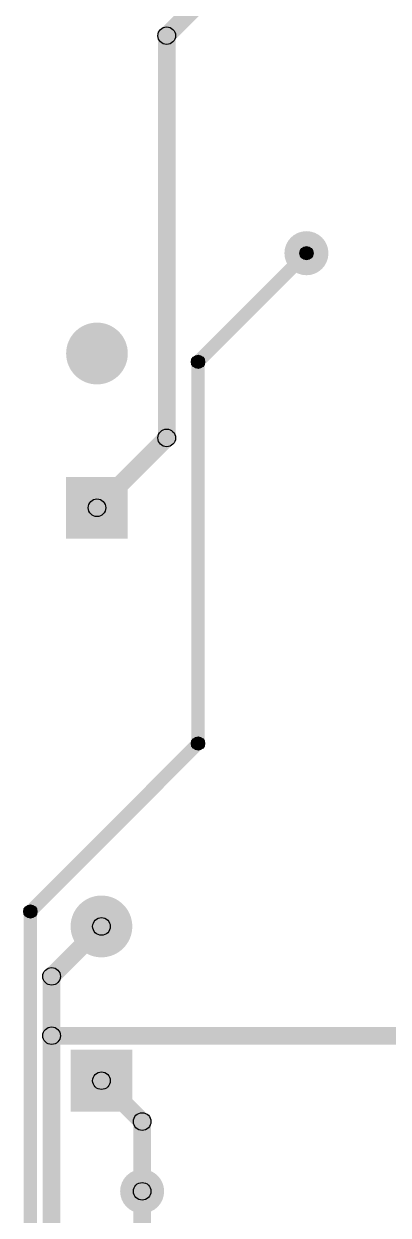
# Model space of a CAD drawing. Header units: millimetres. Extents: x 0 to 3.58, y 0 to 2.95.
# Drawn here: x 1.001 to 1.327, y 1.35 to 2.415 of the extents above; entities that cross this region are included whole.
import ezdxf

# ---------------------------------------------------------------- set-up
doc = ezdxf.new("R2010")
doc.units = ezdxf.units.MM
doc.header["$MEASUREMENT"] = 0
for name, color, linetype in [('PadHoleLayer', 156, 'Continuous'), ('TopLayer', 1, 'Continuous'), ('ViaHoleLayer', 16, 'Continuous')]:
    doc.layers.add(name, color=color, linetype=linetype)

# ---------------------------------------------------------------- blocks, each defined once
blk = doc.blocks.new('WCAP_ATUL_8_11_5_3_5_0_5_56')
at = {"layer": 'PadHoleLayer'}
h = blk.add_hatch(color=156, dxfattribs=at)
edge = h.paths.add_edge_path()
edge.add_arc((-0.0689, 0), 0.0157, 0, 360)
h = blk.add_hatch(color=156, dxfattribs=at)
edge = h.paths.add_edge_path()
edge.add_arc((0.0689, 0), 0.0157, 0, 360)
at = {"layer": 'TopLayer'}
blk.add_hatch(color=1, dxfattribs=at).paths.add_polyline_path([(-0.0965, 0.0276), (-0.0413, 0.0276), (-0.0413, -0.0276), (-0.0965, -0.0276)])
h = blk.add_hatch(color=1, dxfattribs=at)
edge = h.paths.add_edge_path()
edge.add_arc((0.0689, 0), 0.0276, 0, 360)
blk = doc.blocks.new('WCAP_ATUL_8_11_5_3_5_0_5_57')
at = {"layer": 'PadHoleLayer'}
h = blk.add_hatch(color=156, dxfattribs=at)
edge = h.paths.add_edge_path()
edge.add_arc((-0.0689, 0), 0.0157, 0, 360)
h = blk.add_hatch(color=156, dxfattribs=at)
edge = h.paths.add_edge_path()
edge.add_arc((0.0689, 0), 0.0157, 0, 360)
at = {"layer": 'TopLayer'}
blk.add_hatch(color=1, dxfattribs=at).paths.add_polyline_path([(-0.0965, 0.0276), (-0.0413, 0.0276), (-0.0413, -0.0276), (-0.0965, -0.0276)])
h = blk.add_hatch(color=1, dxfattribs=at)
edge = h.paths.add_edge_path()
edge.add_arc((0.0689, 0), 0.0276, 0, 360)

msp = doc.modelspace()

# ---------------------------------------------------------------- hatches: boundary and pattern name
at = {"layer": 'TopLayer'}
for points in [[(1.1349, 2.3984), (1.1238, 2.4096), (1.1568, 2.4426), (1.1679, 2.4314)], [(1.1372, 2.0447), (1.1214, 2.0447), (1.1214, 2.404), (1.1372, 2.404)], [(1.1615, 2.1085), (1.1531, 2.1168), (1.2501, 2.2138), (1.2585, 2.2055)], [(1.1632, 1.7717), (1.1514, 1.7717), (1.1514, 2.1127), (1.1632, 2.1127)], [(1.0725, 1.9767), (1.0614, 1.9879), (1.1238, 2.0502), (1.1349, 2.0391)], [(1.0115, 1.6175), (1.0031, 1.6258), (1.1531, 1.7758), (1.1615, 1.7675)], [(1.0132, 0.9287), (1.0014, 0.9287), (1.0014, 1.6217), (1.0132, 1.6217)], [(1.0319, 1.5582), (1.0208, 1.5693), (1.0653, 1.6138), (1.0764, 1.6027)], [(1.0342, 1.5107), (1.0184, 1.5107), (1.0184, 1.5637), (1.0342, 1.5637)], [(1.0263, 1.5028), (1.0263, 1.5185), (1.3392, 1.5185), (1.3392, 1.5028)], [(1.0342, 1.1567), (1.0184, 1.1567), (1.0184, 1.5107), (1.0342, 1.5107)], [(1.0653, 1.4649), (1.0764, 1.476), (1.1129, 1.4396), (1.1018, 1.4284)], [(1.1152, 1.3717), (1.0994, 1.3717), (1.0994, 1.434), (1.1152, 1.434)], [(1.1152, 1.0187), (1.0994, 1.0187), (1.0994, 1.3717), (1.1152, 1.3717)]]:
    msp.add_hatch(color=1, dxfattribs=at).paths.add_polyline_path(points)
h = msp.add_hatch(color=1, dxfattribs=at)
edge = h.paths.add_edge_path()
edge.add_arc((1.1293, 2.404), 0.00787, 0, 360)
h = msp.add_hatch(color=1, dxfattribs=at)
edge = h.paths.add_edge_path()
edge.add_arc((1.1293, 2.404), 0.00787, 0, 360)
h = msp.add_hatch(color=1, dxfattribs=at)
edge = h.paths.add_edge_path()
edge.add_arc((1.2543, 2.2097), 0.0197, 0, 360)
h = msp.add_hatch(color=1, dxfattribs=at)
edge = h.paths.add_edge_path()
edge.add_arc((1.2543, 2.2097), 0.00591, 0, 360)
h = msp.add_hatch(color=1, dxfattribs=at)
edge = h.paths.add_edge_path()
edge.add_arc((1.1573, 2.1127), 0.00591, 0, 360)
h = msp.add_hatch(color=1, dxfattribs=at)
edge = h.paths.add_edge_path()
edge.add_arc((1.1573, 2.1127), 0.00591, 0, 360)
h = msp.add_hatch(color=1, dxfattribs=at)
edge = h.paths.add_edge_path()
edge.add_arc((1.1293, 2.0447), 0.00787, 0, 360)
h = msp.add_hatch(color=1, dxfattribs=at)
edge = h.paths.add_edge_path()
edge.add_arc((1.1293, 2.0447), 0.00787, 0, 360)
h = msp.add_hatch(color=1, dxfattribs=at)
edge = h.paths.add_edge_path()
edge.add_arc((1.0669, 1.9823), 0.00787, 0, 360)
h = msp.add_hatch(color=1, dxfattribs=at)
edge = h.paths.add_edge_path()
edge.add_arc((1.1573, 1.7717), 0.00591, 0, 360)
h = msp.add_hatch(color=1, dxfattribs=at)
edge = h.paths.add_edge_path()
edge.add_arc((1.1573, 1.7717), 0.00591, 0, 360)
h = msp.add_hatch(color=1, dxfattribs=at)
edge = h.paths.add_edge_path()
edge.add_arc((1.0073, 1.6217), 0.00591, 0, 360)
h = msp.add_hatch(color=1, dxfattribs=at)
edge = h.paths.add_edge_path()
edge.add_arc((1.0073, 1.6217), 0.00591, 0, 360)
h = msp.add_hatch(color=1, dxfattribs=at)
edge = h.paths.add_edge_path()
edge.add_arc((1.0709, 1.6083), 0.00787, 0, 360)
h = msp.add_hatch(color=1, dxfattribs=at)
edge = h.paths.add_edge_path()
edge.add_arc((1.0263, 1.5637), 0.00787, 0, 360)
h = msp.add_hatch(color=1, dxfattribs=at)
edge = h.paths.add_edge_path()
edge.add_arc((1.0263, 1.5637), 0.00787, 0, 360)
h = msp.add_hatch(color=1, dxfattribs=at)
edge = h.paths.add_edge_path()
edge.add_arc((1.0263, 1.5107), 0.00787, 0, 360)
h = msp.add_hatch(color=1, dxfattribs=at)
edge = h.paths.add_edge_path()
edge.add_arc((1.0263, 1.5107), 0.00787, 0, 360)
h = msp.add_hatch(color=1, dxfattribs=at)
edge = h.paths.add_edge_path()
edge.add_arc((1.0263, 1.5107), 0.00787, 0, 360)
h = msp.add_hatch(color=1, dxfattribs=at)
edge = h.paths.add_edge_path()
edge.add_arc((1.0709, 1.4705), 0.00787, 0, 360)
h = msp.add_hatch(color=1, dxfattribs=at)
edge = h.paths.add_edge_path()
edge.add_arc((1.1073, 1.434), 0.00787, 0, 360)
h = msp.add_hatch(color=1, dxfattribs=at)
edge = h.paths.add_edge_path()
edge.add_arc((1.1073, 1.434), 0.00787, 0, 360)
h = msp.add_hatch(color=1, dxfattribs=at)
edge = h.paths.add_edge_path()
edge.add_arc((1.1073, 1.3717), 0.0197, 0, 360)
h = msp.add_hatch(color=1, dxfattribs=at)
edge = h.paths.add_edge_path()
edge.add_arc((1.1073, 1.3717), 0.00787, 0, 360)
h = msp.add_hatch(color=1, dxfattribs=at)
edge = h.paths.add_edge_path()
edge.add_arc((1.1073, 1.3717), 0.00787, 0, 360)
at = {"layer": 'ViaHoleLayer'}
h = msp.add_hatch(color=16, dxfattribs=at)
edge = h.paths.add_edge_path()
edge.add_arc((1.2543, 2.2097), 0.0118, 0, 360)
h = msp.add_hatch(color=16, dxfattribs=at)
edge = h.paths.add_edge_path()
edge.add_arc((1.1073, 1.3717), 0.0118, 0, 360)

# ---------------------------------------------------------------- linework, layer by layer
at = {"layer": 'TopLayer'}
for centre, radius in [((1.1293, 2.404), 0.00787), ((1.1293, 2.404), 0.00787), ((1.2543, 2.2097), 0.00591), ((1.1573, 2.1127), 0.00591), ((1.1573, 2.1127), 0.00591), ((1.1293, 2.0447), 0.00787), ((1.1293, 2.0447), 0.00787), ((1.0669, 1.9823), 0.00787), ((1.1573, 1.7717), 0.00591), ((1.1573, 1.7717), 0.00591), ((1.0073, 1.6217), 0.00591), ((1.0073, 1.6217), 0.00591), ((1.0709, 1.6083), 0.00787), ((1.0263, 1.5637), 0.00787), ((1.0263, 1.5637), 0.00787), ((1.0263, 1.5107), 0.00787), ((1.0263, 1.5107), 0.00787), ((1.0263, 1.5107), 0.00787), ((1.0709, 1.4705), 0.00787), ((1.1073, 1.434), 0.00787), ((1.1073, 1.434), 0.00787), ((1.1073, 1.3717), 0.00787), ((1.1073, 1.3717), 0.00787)]:
    msp.add_circle(centre, radius, dxfattribs=at)

# ---------------------------------------------------------------- block references
at = {"rotation": 90}
for name, p in [('WCAP_ATUL_8_11_5_3_5_0_5_56', (1.0669, 2.0512)), ('WCAP_ATUL_8_11_5_3_5_0_5_57', (1.0709, 1.5394))]:
    msp.add_blockref(name, p, dxfattribs=at)

doc.saveas('drawing.dxf')
